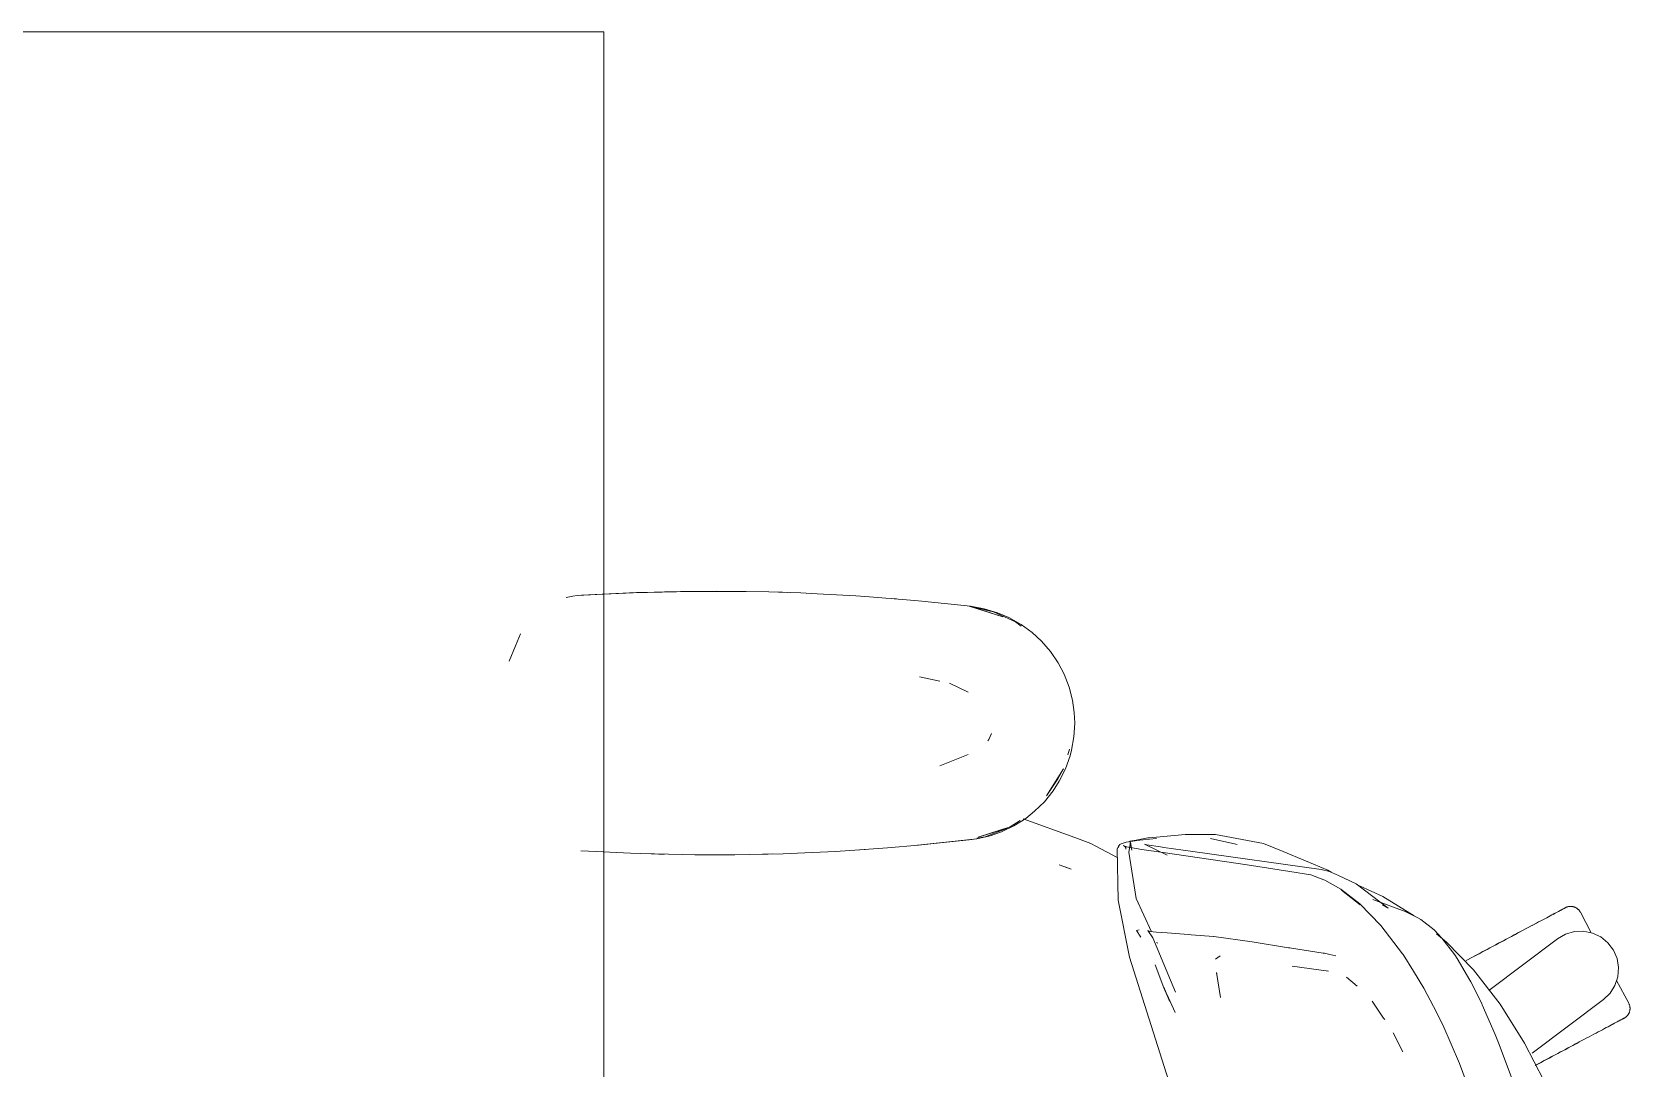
# Model space of a CAD drawing. Header units: millimetres. Extents: x 155920 to 295199, y -4084 to 97293.
# Drawn here: x 196023 to 196611, y 33826 to 34207 of the extents above; entities that cross this region are included whole.
import ezdxf

# ---------------------------------------------------------------- set-up
doc = ezdxf.new("R2010")
doc.units = ezdxf.units.MM
doc.header["$MEASUREMENT"] = 0
doc.layers.add('G-IMPT', color=8, linetype='CONTINUOUS', lineweight=9)
doc.layers.add('I-FURN', color=8, linetype='CONTINUOUS', lineweight=9)

msp = doc.modelspace()

# ---------------------------------------------------------------- linework, layer by layer
at = {"layer": 'G-IMPT'}
for p, q in [((196219.59, 33999.32), (196221.99, 33999.76)), ((196223.64, 34000.01), (196221.99, 33999.76)), ((196245.42, 34001.1), (196223.64, 34000.01)), ((196223.64, 34000.01), (196225.24, 34000.13)), ((196245.42, 34001.1), (196225.24, 34000.13)), ((196244.21, 34001.06), (196233.39, 34000.51)), ((196265.61, 34001.57), (196244.21, 34001.06)), ((196255.77, 34001.41), (196244.21, 34001.06)), ((196244.21, 34001.06), (196245.42, 34001.1)), ((196265.61, 34001.57), (196245.42, 34001.1)), ((196255.77, 34001.41), (196275, 34001.61)), ((196265.61, 34001.57), (196255.77, 34001.41)), ((196285.79, 34001.52), (196255.77, 34001.41)), ((196263.57, 34001.55), (196261.66, 34001.48)), ((196265.61, 34001.53), (196263.57, 34001.55)), ((196285.79, 34001.52), (196265.61, 34001.57)), ((196285.79, 34001.52), (196275, 34001.61)), ((196285.79, 34001.52), (196294.21, 34001.36)), ((196305.97, 34000.97), (196294.21, 34001.36)), ((196299.15, 34001.22), (196297.65, 34001.23)), ((196301.08, 34001.11), (196299.15, 34001.22)), ((196305.97, 34000.97), (196311.99, 34000.71)), ((196326.13, 33999.9), (196311.99, 34000.71)), ((196331.22, 33999.58), (196326.13, 33999.9)), ((196331.22, 33999.58), (196346.28, 33998.33)), ((196339.4, 33998.93), (196341.08, 33998.76)), ((196346.28, 33998.33), (196350.41, 33997.98)), ((196350.41, 33997.98), (196368.33, 33996.08)), ((196367.82, 33996.08), (196380.28, 33992.25)), ((196367.82, 33996.08), (196371.13, 33995.16)), ((196368.33, 33996.08), (196373.38, 33995.18)), ((196376.79, 33994.03), (196368.38, 33995.95)), ((196380.28, 33992.25), (196371.13, 33995.16)), ((196378.24, 33993.72), (196373.38, 33995.18)), ((196376.79, 33994.03), (196384.85, 33990.3)), ((196382.48, 33991.91), (196378.24, 33993.72)), ((196382.48, 33991.91), (196386.92, 33989.39)), ((196386.96, 33988.7), (196384.85, 33990.3)), ((196391, 33986.4), (196386.92, 33989.39)), ((196202.74, 33985.93), (196200.9, 33981.54)), ((196391, 33986.4), (196394.44, 33983.23)), ((196397.76, 33979.4), (196394.44, 33983.23)), ((196198.57, 33975.91), (196200.9, 33981.54)), ((196400.59, 33975.23), (196397.76, 33979.4)), ((196349.62, 33970.11), (196357.05, 33968.54)), ((196400.59, 33975.23), (196402.78, 33971.07)), ((196402.78, 33971.07), (196404.62, 33966.35)), ((196367.45, 33964.5), (196360.67, 33967.77)), ((196405.88, 33961.49), (196404.62, 33966.35)), ((196405.88, 33961.49), (196406.53, 33956.98)), ((196406.7, 33953.13), (196406.4, 33948.09)), ((196406.7, 33953.13), (196406.53, 33956.98)), ((196375.07, 33947.08), (196374.77, 33946.63)), ((196376.08, 33949.3), (196375.07, 33947.08)), ((196406.4, 33948.09), (196405.52, 33943.14)), ((196357.12, 33937.41), (196367.54, 33941.55)), ((196403.25, 33936.24), (196404.96, 33941.01)), ((196404.16, 33941.45), (196404.78, 33943.48)), ((196405.52, 33943.14), (196404.96, 33941.01)), ((196402.6, 33936.33), (196396.28, 33926.38)), ((196402.6, 33936.33), (196400.44, 33932.66)), ((196403.25, 33936.24), (196401.01, 33931.73)), ((196400.44, 33932.66), (196396.28, 33926.38)), ((196401.01, 33931.73), (196398.74, 33928.18)), ((196395.55, 33924.2), (196391.94, 33920.66)), ((196395.55, 33924.2), (196398.74, 33928.18)), ((196382.99, 33914.91), (196386.57, 33917.33)), ((196384.31, 33915.3), (196388.64, 33918.03)), ((196387.74, 33917.91), (196406.68, 33910.97)), ((196391.94, 33920.66), (196388.64, 33918.03)), ((196370.64, 33910.51), (196375.6, 33911.66)), ((196370.71, 33910.72), (196373.77, 33911.3)), ((196382.99, 33914.91), (196371.13, 33911.09)), ((196380.28, 33914.01), (196371.13, 33911.09)), ((196373.77, 33911.3), (196381.95, 33914.5)), ((196379.73, 33913.11), (196375.6, 33911.66)), ((196384.31, 33915.3), (196379.73, 33913.11)), ((196382.99, 33914.91), (196380.28, 33914.01)), ((196434.04, 33910.95), (196443.37, 33911.76)), ((196443.37, 33911.76), (196447.32, 33912.1)), ((196451.49, 33912.1), (196447.32, 33912.1)), ((196458.46, 33912.07), (196451.49, 33912.1)), ((196458.46, 33912.07), (196476.16, 33908.83)), ((196230.68, 33905.84), (196225.02, 33906.13)), ((196230.68, 33905.84), (196243.24, 33905.23)), ((196307.34, 33905.34), (196299.46, 33905.05)), ((196307.34, 33905.34), (196318.64, 33905.88)), ((196327.52, 33906.44), (196318.64, 33905.88)), ((196327.52, 33906.44), (196337.8, 33907.17)), ((196329.56, 33906.58), (196327.65, 33906.49)), ((196329.56, 33906.58), (196330.98, 33906.71)), ((196349.2, 33908.16), (196337.8, 33907.17)), ((196370.64, 33910.51), (196347.68, 33908.05)), ((196347.68, 33908.05), (196367.82, 33910.18)), ((196370.64, 33910.51), (196349.2, 33908.16)), ((196370.64, 33910.51), (196367.82, 33910.18)), ((196406.68, 33910.97), (196412.65, 33908.78)), ((196414.41, 33907.86), (196412.65, 33908.78)), ((196422.32, 33903.71), (196414.41, 33907.86)), ((196422.25, 33906.9), (196422.86, 33907.94)), ((196422.64, 33887.92), (196422.25, 33906.9)), ((196422.73, 33907.31), (196422.86, 33907.94)), ((196422.73, 33907.31), (196422.83, 33907.86)), ((196422.86, 33907.94), (196422.83, 33907.86)), ((196423.23, 33908.43), (196422.86, 33907.94)), ((196423.77, 33908.75), (196423.23, 33908.43)), ((196423.77, 33908.75), (196425.63, 33909.3)), ((196425.12, 33907.71), (196424.62, 33908.11)), ((196425.72, 33907.55), (196424.62, 33908.11)), ((196425.72, 33907.55), (196425.1, 33907.72)), ((196425.1, 33907.72), (196431.37, 33906.61)), ((196425.12, 33907.71), (196425.44, 33907.17)), ((196425.52, 33906.67), (196425.44, 33907.17)), ((196428.91, 33909.84), (196425.63, 33909.3)), ((196427.24, 33909.24), (196426.55, 33905.66)), ((196429.27, 33888.62), (196426.55, 33905.66)), ((196429.32, 33910.1), (196427, 33909.65)), ((196427.72, 33906.37), (196427, 33909.65)), ((196427.72, 33906.37), (196427.24, 33909.24)), ((196428.91, 33909.84), (196429.52, 33909.92)), ((196433.57, 33910.91), (196429.32, 33910.1)), ((196429.52, 33909.92), (196434.16, 33910.43)), ((196431.37, 33906.61), (196439.22, 33905.5)), ((196432.33, 33908.52), (196440.74, 33904.53)), ((196432.33, 33908.52), (196433.2, 33908.37)), ((196438.22, 33907.54), (196433.2, 33908.37)), ((196434.04, 33910.95), (196433.57, 33910.91)), ((196434.21, 33910.43), (196436.8, 33910.65)), ((196438.22, 33907.54), (196439.52, 33907.33)), ((196439.22, 33905.5), (196470.09, 33900.94)), ((196450.18, 33905.89), (196439.52, 33907.33)), ((196450.18, 33905.89), (196497.4, 33899.21)), ((196456.6, 33910.66), (196465.9, 33908.62)), ((196465.9, 33908.62), (196466.48, 33908.46)), ((196476.16, 33908.83), (196480.02, 33907.24)), ((196483.38, 33905.85), (196480.02, 33907.24)), ((196499.83, 33899.05), (196483.38, 33905.85)), ((196246.79, 33905.11), (196243.24, 33905.23)), ((196262.46, 33904.73), (196246.79, 33905.11)), ((196250.83, 33905.02), (196253.51, 33904.9)), ((196255.73, 33904.9), (196253.51, 33904.9)), ((196262.46, 33904.73), (196266.97, 33904.68)), ((196266.97, 33904.68), (196281.68, 33904.68)), ((196287.15, 33904.75), (196281.68, 33904.68)), ((196287.15, 33904.75), (196299.46, 33905.05)), ((196293.93, 33904.89), (196291.85, 33904.89)), ((196295.59, 33904.97), (196293.93, 33904.89)), ((196405.38, 33899.38), (196400.91, 33901.01)), ((196400.91, 33901.01), (196404.79, 33899.63)), ((196405.38, 33899.38), (196404.79, 33899.63)), ((196470.09, 33900.94), (196485.86, 33898.55)), ((196493.53, 33897.25), (196485.86, 33898.55)), ((196493.53, 33897.25), (196498.32, 33895.5)), ((196497.4, 33899.21), (196500.39, 33898.56)), ((196498.74, 33895.28), (196498.32, 33895.5)), ((196504.58, 33891.99), (196498.74, 33895.28)), ((196501, 33898.28), (196499.83, 33899.05)), ((196503.75, 33897), (196500.39, 33898.56)), ((196503.75, 33897), (196510.28, 33893.96)), ((196521.98, 33885.02), (196510.28, 33893.96)), ((196422.64, 33887.92), (196426.83, 33866.96)), ((196429.27, 33888.62), (196434.88, 33876.27)), ((196504.58, 33891.99), (196511.54, 33886.57)), ((196511.75, 33886.27), (196504.8, 33891.67)), ((196504.8, 33891.67), (196508.18, 33889.08)), ((196511.75, 33886.27), (196508.18, 33889.08)), ((196511.46, 33893.29), (196520.09, 33889.31)), ((196516.32, 33888.25), (196528.23, 33883.74)), ((196520.09, 33889.31), (196531.54, 33882.19)), ((196519.28, 33878.67), (196511.54, 33886.57)), ((196521.98, 33885.02), (196519.95, 33886.18)), ((196530.46, 33882.67), (196528.23, 33883.74)), ((196532.9, 33881.49), (196530.46, 33882.67)), ((196429.41, 33876.79), (196429.47, 33876.81)), ((196429.41, 33876.79), (196431, 33874.33)), ((196430.34, 33877.09), (196429.47, 33876.81)), ((196431, 33874.33), (196429.47, 33876.81)), ((196429.47, 33876.81), (196430.96, 33874.34)), ((196434.33, 33876.5), (196433.61, 33876.79)), ((196433.61, 33876.79), (196435.37, 33874.12)), ((196434.33, 33876.5), (196434.34, 33876.49)), ((196436.73, 33876.2), (196434.34, 33876.49)), ((196436.73, 33876.2), (196436.81, 33876.19)), ((196440.68, 33875.9), (196436.81, 33876.19)), ((196448.54, 33875.33), (196440.68, 33875.9)), ((196519.28, 33878.67), (196527.3, 33868.24)), ((196534.03, 33880.88), (196532.9, 33881.49)), ((196534.03, 33880.88), (196538.9, 33877.02)), ((196538.9, 33877.02), (196541.79, 33873.99)), ((196435.37, 33874.12), (196443.81, 33854.14)), ((196436.82, 33872.4), (196437.26, 33872.13)), ((196449.53, 33875.26), (196448.54, 33875.33)), ((196457.77, 33874.64), (196449.53, 33875.26)), ((196457.77, 33874.64), (196457.85, 33874.63)), ((196471.92, 33872.6), (196457.85, 33874.63)), ((196471.92, 33872.6), (196485.28, 33870.49)), ((196485.28, 33870.49), (196485.79, 33870.41)), ((196486.4, 33870.31), (196485.79, 33870.41)), ((196486.4, 33870.31), (196498.12, 33868.51)), ((196543.46, 33872.57), (196539.79, 33875.57)), ((196541.79, 33873.99), (196546.51, 33867.86)), ((196543.46, 33872.57), (196553.42, 33862.28)), ((196442.82, 33816.72), (196426.83, 33866.96)), ((196439.51, 33855.77), (196436.26, 33864.24)), ((196458.51, 33866.25), (196460.15, 33867.53)), ((196498.12, 33868.51), (196498.59, 33868.44)), ((196500.57, 33868.01), (196498.59, 33868.44)), ((196502.74, 33867.55), (196500.57, 33868.01)), ((196527.47, 33867.98), (196527.3, 33868.24)), ((196531.35, 33861.88), (196527.47, 33867.98)), ((196546.51, 33867.86), (196547.37, 33866.57)), ((196552.1, 33858.57), (196547.37, 33866.57)), ((196458.86, 33861.31), (196460.26, 33852.14)), ((196458.86, 33861.31), (196458.91, 33860.96)), ((196486.7, 33863.63), (196500.05, 33861.85)), ((196500.05, 33861.85), (196499.58, 33862)), ((196510.55, 33856.35), (196506.64, 33859.69)), ((196531.35, 33861.88), (196535.12, 33855.65)), ((196552.41, 33857.97), (196552.1, 33858.57)), ((196563.23, 33849.68), (196553.42, 33862.28)), ((196441.53, 33850.88), (196439.5, 33855.98)), ((196439.5, 33855.98), (196441.53, 33850.86)), ((196439.51, 33855.77), (196441.53, 33850.88)), ((196440.53, 33853.4), (196443.58, 33846.68)), ((196538.69, 33848.86), (196535.12, 33855.65)), ((196552.41, 33857.97), (196556.41, 33849.96)), ((196516.82, 33849.72), (196516.07, 33850.82)), ((196516.82, 33849.72), (196520.32, 33844.59)), ((196538.69, 33848.86), (196542.08, 33842.14)), ((196556.63, 33849.52), (196556.41, 33849.96)), ((196556.63, 33849.52), (196561.4, 33838.56)), ((196572.2, 33835.38), (196563.23, 33849.68)), ((196520.32, 33844.59), (196520.71, 33844.01)), ((196548.25, 33827.91), (196542.08, 33842.14)), ((196523.85, 33839.11), (196527.39, 33832.14)), ((196561.4, 33838.56), (196562.88, 33834.88)), ((196568.48, 33819.81), (196562.88, 33834.88)), ((196579.29, 33821.6), (196572.2, 33835.38)), ((196553.71, 33813.03), (196548.25, 33827.91))]:
    msp.add_line(p, q, dxfattribs=at)
at = {"layer": 'I-FURN'}
for p, q in [((196233.39, 34207.34), (194633.39, 34207.34)), ((196233.39, 32207.34), (196233.39, 34207.34)), ((196581.01, 33881.89), (196580.33, 33881.53)), ((196581.65, 33882.23), (196581.01, 33881.89)), ((196582.27, 33882.56), (196581.65, 33882.23)), ((196582.86, 33882.87), (196582.27, 33882.56)), ((196582.54, 33882.71), (196583.11, 33883.01)), ((196583.41, 33883.16), (196582.86, 33882.87)), ((196583.11, 33883.01), (196583.65, 33883.29)), ((196583.92, 33883.44), (196583.41, 33883.16)), ((196583.65, 33883.29), (196584.15, 33883.56)), ((196584.41, 33883.69), (196583.92, 33883.44)), ((196584.15, 33883.56), (196584.62, 33883.81)), ((196584.85, 33883.93), (196584.41, 33883.69)), ((196584.62, 33883.81), (196585.05, 33884.03)), ((196585.26, 33884.15), (196584.85, 33883.93)), ((196585.05, 33884.03), (196585.44, 33884.24)), ((196585.63, 33884.35), (196585.26, 33884.15)), ((196585.44, 33884.24), (196585.79, 33884.43)), ((196585.97, 33884.53), (196585.63, 33884.35)), ((196585.79, 33884.43), (196586.11, 33884.6)), ((196586.27, 33884.68), (196585.97, 33884.53)), ((196586.11, 33884.6), (196586.39, 33884.75)), ((196586.53, 33884.82), (196586.27, 33884.68)), ((196586.39, 33884.75), (196586.63, 33884.88)), ((196586.74, 33884.94), (196586.53, 33884.82)), ((196586.63, 33884.88), (196586.83, 33884.99)), ((196586.92, 33885.03), (196586.74, 33884.94)), ((196586.83, 33884.99), (196586.99, 33885.07)), ((196587.07, 33885.11), (196586.92, 33885.03)), ((196586.99, 33885.07), (196587.12, 33885.14)), ((196587.17, 33885.16), (196587.07, 33885.11)), ((196587.12, 33885.14), (196587.2, 33885.18)), ((196587.23, 33885.19), (196587.17, 33885.16)), ((196587.2, 33885.18), (196587.24, 33885.2)), ((196587.25, 33885.21), (196587.23, 33885.19)), ((196587.24, 33885.2), (196587.25, 33885.21)), ((196587.25, 33885.21), (196587.39, 33885.28)), ((196587.39, 33885.28), (196587.54, 33885.34)), ((196587.54, 33885.34), (196587.69, 33885.41)), ((196587.69, 33885.41), (196587.84, 33885.46)), ((196587.84, 33885.46), (196587.99, 33885.51)), ((196587.99, 33885.51), (196588.15, 33885.55)), ((196588.15, 33885.55), (196588.3, 33885.59)), ((196588.3, 33885.59), (196588.46, 33885.62)), ((196588.46, 33885.62), (196588.62, 33885.64)), ((196588.62, 33885.64), (196588.78, 33885.66)), ((196588.78, 33885.66), (196588.94, 33885.67)), ((196588.94, 33885.67), (196589.1, 33885.68)), ((196589.1, 33885.68), (196589.26, 33885.67)), ((196589.26, 33885.67), (196589.43, 33885.67)), ((196589.43, 33885.67), (196589.59, 33885.65)), ((196589.59, 33885.65), (196589.75, 33885.63)), ((196589.75, 33885.63), (196589.9, 33885.6)), ((196589.9, 33885.6), (196590.06, 33885.57)), ((196590.06, 33885.57), (196590.22, 33885.53)), ((196590.22, 33885.53), (196590.37, 33885.48)), ((196590.37, 33885.48), (196590.53, 33885.43)), ((196590.53, 33885.43), (196590.68, 33885.37)), ((196590.68, 33885.37), (196590.82, 33885.31)), ((196590.82, 33885.31), (196590.97, 33885.24)), ((196590.97, 33885.24), (196591.11, 33885.16)), ((196591.11, 33885.16), (196591.25, 33885.08)), ((196591.25, 33885.08), (196591.38, 33884.99)), ((196591.38, 33884.99), (196591.52, 33884.9)), ((196591.52, 33884.9), (196591.65, 33884.8)), ((196591.65, 33884.8), (196591.77, 33884.7)), ((196591.77, 33884.7), (196591.89, 33884.59)), ((196591.89, 33884.59), (196592, 33884.48)), ((196592, 33884.48), (196592.12, 33884.36)), ((196592.12, 33884.36), (196592.22, 33884.24)), ((196592.22, 33884.24), (196592.32, 33884.12)), ((196592.32, 33884.12), (196592.42, 33883.99)), ((196592.42, 33883.99), (196592.51, 33883.85)), ((196592.51, 33883.85), (196592.6, 33883.72)), ((196592.6, 33883.72), (196592.68, 33883.58)), ((196592.68, 33883.58), (196592.7, 33883.54)), ((196596.73, 33875.96), (196592.7, 33883.54)), ((196568.79, 33875.39), (196569.76, 33875.91)), ((196570.27, 33876.18), (196569.32, 33875.67)), ((196569.76, 33875.91), (196570.71, 33876.41)), ((196571.22, 33876.68), (196570.27, 33876.18)), ((196570.71, 33876.41), (196571.65, 33876.91)), ((196572.15, 33877.18), (196571.22, 33876.68)), ((196571.65, 33876.91), (196572.57, 33877.4)), ((196573.06, 33877.66), (196572.15, 33877.18)), ((196572.57, 33877.4), (196573.48, 33877.88)), ((196573.96, 33878.14), (196573.06, 33877.66)), ((196573.48, 33877.88), (196574.36, 33878.35)), ((196574.83, 33878.61), (196573.96, 33878.14)), ((196574.36, 33878.35), (196575.23, 33878.82)), ((196575.69, 33879.06), (196574.83, 33878.61)), ((196575.23, 33878.82), (196576.08, 33879.27)), ((196576.53, 33879.5), (196575.69, 33879.06)), ((196577.34, 33879.94), (196576.53, 33879.5)), ((196578.13, 33880.36), (196577.34, 33879.94)), ((196578.89, 33880.76), (196578.13, 33880.36)), ((196579.62, 33881.15), (196578.89, 33880.76)), ((196580.33, 33881.53), (196579.62, 33881.15)), ((196587.27, 33875.45), (196590.51, 33876.39)), ((196590.51, 33876.39), (196593.88, 33876.53)), ((196593.88, 33876.53), (196597.19, 33875.86)), ((196557.84, 33869.57), (196558.83, 33870.1)), ((196559.37, 33870.38), (196558.37, 33869.85)), ((196558.83, 33870.1), (196559.83, 33870.63)), ((196559.04, 33854.68), (196584.35, 33873.76)), ((196560.37, 33870.92), (196559.37, 33870.38)), ((196559.83, 33870.63), (196560.83, 33871.16)), ((196561.37, 33871.45), (196560.37, 33870.92)), ((196560.83, 33871.16), (196561.84, 33871.7)), ((196562.38, 33871.98), (196561.37, 33871.45)), ((196561.84, 33871.7), (196562.84, 33872.23)), ((196563.39, 33872.52), (196562.38, 33871.98)), ((196562.84, 33872.23), (196563.85, 33872.76)), ((196564.39, 33873.05), (196563.39, 33872.52)), ((196563.85, 33872.76), (196564.85, 33873.3)), ((196565.39, 33873.58), (196564.39, 33873.05)), ((196564.85, 33873.3), (196565.85, 33873.83)), ((196566.38, 33874.11), (196565.39, 33873.58)), ((196565.85, 33873.83), (196566.84, 33874.35)), ((196567.37, 33874.64), (196566.38, 33874.11)), ((196566.84, 33874.35), (196567.82, 33874.88)), ((196568.35, 33875.16), (196567.37, 33874.64)), ((196567.82, 33874.88), (196568.79, 33875.39)), ((196569.32, 33875.67), (196568.35, 33875.16)), ((196584.35, 33873.76), (196587.27, 33875.45)), ((196597.19, 33875.86), (196600.24, 33874.42)), ((196600.24, 33874.42), (196602.85, 33872.29)), ((196602.85, 33872.29), (196604.88, 33869.6)), ((196551.65, 33866.28), (196550.74, 33865.8)), ((196551.16, 33866.02), (196552.07, 33866.5)), ((196552.57, 33866.77), (196551.65, 33866.28)), ((196552.07, 33866.5), (196553, 33867)), ((196553.51, 33867.27), (196552.57, 33866.77)), ((196553, 33867), (196553.94, 33867.5)), ((196554.46, 33867.77), (196553.51, 33867.27)), ((196553.94, 33867.5), (196554.9, 33868.01)), ((196555.42, 33868.28), (196554.46, 33867.77)), ((196554.9, 33868.01), (196555.87, 33868.52)), ((196556.4, 33868.8), (196555.42, 33868.28)), ((196555.87, 33868.52), (196556.85, 33869.04)), ((196557.38, 33869.33), (196556.4, 33868.8)), ((196556.85, 33869.04), (196557.84, 33869.57)), ((196558.37, 33869.85), (196557.38, 33869.33)), ((196604.88, 33869.6), (196606.21, 33866.5)), ((196606.21, 33866.5), (196606.75, 33863.17)), ((196606.49, 33859.8), (196605.42, 33856.6)), ((196610.51, 33850.04), (196606.04, 33858.45)), ((196606.75, 33863.17), (196606.49, 33859.8)), ((196603.62, 33853.75), (196601.19, 33851.41)), ((196605.42, 33856.6), (196603.62, 33853.75)), ((196601.19, 33851.41), (196574.96, 33831.64)), ((196610.51, 33850.04), (196610.58, 33849.9)), ((196610.58, 33849.9), (196610.65, 33849.75)), ((196610.68, 33846.61), (196610.61, 33846.46)), ((196610.65, 33849.75), (196610.71, 33849.6)), ((196610.73, 33846.76), (196610.68, 33846.61)), ((196610.71, 33849.6), (196610.76, 33849.45)), ((196610.79, 33846.91), (196610.73, 33846.76)), ((196610.76, 33849.45), (196610.81, 33849.3)), ((196610.83, 33847.07), (196610.79, 33846.91)), ((196610.81, 33849.3), (196610.86, 33849.14)), ((196610.87, 33847.22), (196610.83, 33847.07)), ((196610.86, 33849.14), (196610.89, 33848.98)), ((196610.91, 33847.38), (196610.87, 33847.22)), ((196610.89, 33848.98), (196610.92, 33848.82)), ((196610.93, 33847.54), (196610.91, 33847.38)), ((196610.92, 33848.82), (196610.95, 33848.67)), ((196610.95, 33847.7), (196610.93, 33847.54)), ((196610.95, 33848.67), (196610.96, 33848.51)), ((196610.97, 33847.86), (196610.95, 33847.7)), ((196610.96, 33848.51), (196610.98, 33848.34)), ((196610.98, 33848.02), (196610.97, 33847.86)), ((196610.98, 33848.34), (196610.98, 33848.18)), ((196610.98, 33848.18), (196610.98, 33848.02)), ((196600.82, 33840.33), (196601.55, 33840.71)), ((196601.55, 33840.71), (196602.24, 33841.08)), ((196602.24, 33841.08), (196602.9, 33841.43)), ((196602.9, 33841.43), (196603.54, 33841.77)), ((196603.54, 33841.77), (196604.14, 33842.09)), ((196604.45, 33842.25), (196603.87, 33841.94)), ((196604.14, 33842.09), (196604.71, 33842.39)), ((196605, 33842.55), (196604.45, 33842.25)), ((196604.71, 33842.39), (196605.24, 33842.68)), ((196605.52, 33842.82), (196605, 33842.55)), ((196605.24, 33842.68), (196605.75, 33842.94)), ((196606, 33843.08), (196605.52, 33842.82)), ((196605.75, 33842.94), (196606.21, 33843.19)), ((196606.45, 33843.32), (196606, 33843.08)), ((196606.21, 33843.19), (196606.64, 33843.42)), ((196606.86, 33843.53), (196606.45, 33843.32)), ((196606.64, 33843.42), (196607.03, 33843.63)), ((196607.23, 33843.73), (196606.86, 33843.53)), ((196607.03, 33843.63), (196607.39, 33843.82)), ((196607.57, 33843.91), (196607.23, 33843.73)), ((196607.39, 33843.82), (196607.71, 33843.99)), ((196607.86, 33844.07), (196607.57, 33843.91)), ((196607.71, 33843.99), (196607.99, 33844.13)), ((196608.12, 33844.21), (196607.86, 33844.07)), ((196607.99, 33844.13), (196608.23, 33844.26)), ((196608.34, 33844.32), (196608.12, 33844.21)), ((196608.23, 33844.26), (196608.43, 33844.37)), ((196608.52, 33844.42), (196608.34, 33844.32)), ((196608.43, 33844.37), (196608.59, 33844.46)), ((196608.66, 33844.49), (196608.52, 33844.42)), ((196608.59, 33844.46), (196608.71, 33844.52)), ((196608.76, 33844.55), (196608.66, 33844.49)), ((196608.71, 33844.52), (196608.79, 33844.56)), ((196608.82, 33844.58), (196608.76, 33844.55)), ((196608.79, 33844.56), (196608.84, 33844.59)), ((196608.84, 33844.59), (196608.82, 33844.58)), ((196608.88, 33844.61), (196608.84, 33844.59)), ((196608.84, 33844.59), (196608.84, 33844.59)), ((196609.02, 33844.69), (196608.88, 33844.61)), ((196609.16, 33844.78), (196609.02, 33844.69)), ((196609.29, 33844.87), (196609.16, 33844.78)), ((196609.42, 33844.96), (196609.29, 33844.87)), ((196609.54, 33845.06), (196609.42, 33844.96)), ((196609.67, 33845.17), (196609.54, 33845.06)), ((196609.78, 33845.28), (196609.67, 33845.17)), ((196609.89, 33845.4), (196609.78, 33845.28)), ((196610, 33845.52), (196609.89, 33845.4)), ((196610.11, 33845.64), (196610, 33845.52)), ((196610.2, 33845.77), (196610.11, 33845.64)), ((196610.3, 33845.9), (196610.2, 33845.77)), ((196610.38, 33846.04), (196610.3, 33845.9)), ((196610.46, 33846.18), (196610.38, 33846.04)), ((196610.54, 33846.32), (196610.46, 33846.18)), ((196610.61, 33846.46), (196610.54, 33846.32)), ((196589.42, 33834.26), (196590.39, 33834.78)), ((196590.91, 33835.06), (196589.94, 33834.54)), ((196590.39, 33834.78), (196591.35, 33835.29)), ((196591.87, 33835.56), (196590.91, 33835.06)), ((196591.35, 33835.29), (196592.31, 33835.8)), ((196592.81, 33836.07), (196591.87, 33835.56)), ((196592.31, 33835.8), (196593.24, 33836.3)), ((196593.74, 33836.56), (196592.81, 33836.07)), ((196593.24, 33836.3), (196594.17, 33836.79)), ((196594.66, 33837.05), (196593.74, 33836.56)), ((196594.17, 33836.79), (196595.07, 33837.27)), ((196595.07, 33837.27), (196595.96, 33837.74)), ((196595.96, 33837.74), (196596.83, 33838.2)), ((196596.83, 33838.2), (196597.67, 33838.65)), ((196597.67, 33838.65), (196598.5, 33839.09)), ((196598.5, 33839.09), (196599.3, 33839.52)), ((196599.3, 33839.52), (196600.07, 33839.93)), ((196600.07, 33839.93), (196600.82, 33840.33)), ((196578.44, 33828.43), (196579.43, 33828.95)), ((196579.97, 33829.24), (196578.98, 33828.71)), ((196579.43, 33828.95), (196580.43, 33829.48)), ((196580.96, 33829.77), (196579.97, 33829.24)), ((196580.43, 33829.48), (196581.43, 33830.01)), ((196581.97, 33830.3), (196580.96, 33829.77)), ((196581.43, 33830.01), (196582.43, 33830.55)), ((196582.97, 33830.83), (196581.97, 33830.3)), ((196582.43, 33830.55), (196583.43, 33831.08)), ((196583.98, 33831.37), (196582.97, 33830.83)), ((196583.43, 33831.08), (196584.44, 33831.61)), ((196584.98, 33831.9), (196583.98, 33831.37)), ((196584.44, 33831.61), (196585.44, 33832.15)), ((196585.98, 33832.44), (196584.98, 33831.9)), ((196585.44, 33832.15), (196586.44, 33832.68)), ((196586.98, 33832.97), (196585.98, 33832.44)), ((196586.44, 33832.68), (196587.44, 33833.21)), ((196587.98, 33833.5), (196586.98, 33832.97)), ((196587.44, 33833.21), (196588.43, 33833.74)), ((196588.96, 33834.02), (196587.98, 33833.5)), ((196588.43, 33833.74), (196589.42, 33834.26)), ((196589.94, 33834.54), (196588.96, 33834.02)), ((196577.02, 33827.67), (196576.06, 33827.16)), ((196576.5, 33827.39), (196577.47, 33827.91)), ((196577.99, 33828.19), (196577.02, 33827.67)), ((196577.47, 33827.91), (196578.44, 33828.43)), ((196578.98, 33828.71), (196577.99, 33828.19))]:
    msp.add_line(p, q, dxfattribs=at)

doc.saveas('drawing.dxf')
